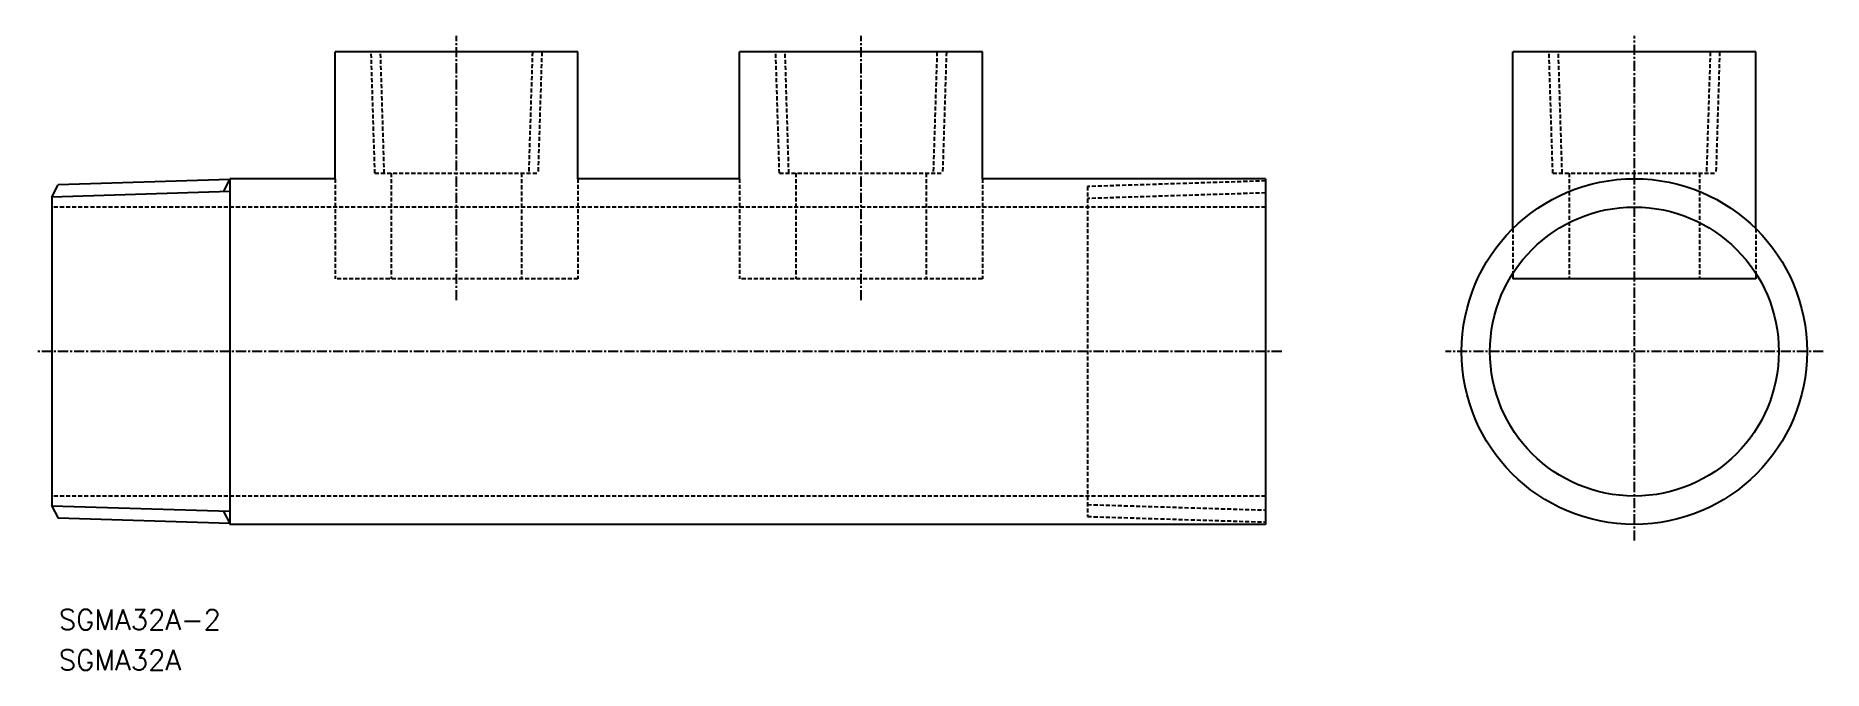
# Model space of a CAD drawing. Extents: x 41 to 262, y 59 to 137.
import ezdxf
from ezdxf.enums import TextEntityAlignment as Align

# ---------------------------------------------------------------- set-up
doc = ezdxf.new("R2010")
doc.units = 0
doc.linetypes.add('CENTER', pattern=[2, 1.25, -0.25, 0.25, -0.25])
doc.linetypes.add('DASHED', pattern=[0.75, 0.5, -0.25])
doc.layers.get('0').update_dxf_attribs({"linetype": 'CONTINUOUS'})
doc.layers.add('CENTER', color=1, linetype='CENTER')
doc.styles.get("Standard").update_dxf_attribs({"font": 'txt.shx', "bigfont": 'extfont.shx'})

msp = doc.modelspace()

# ---------------------------------------------------------------- linework, layer by layer
for p, q in [((108.38, 135.35), (78.38, 135.35)), ((78.38, 119.7), (78.38, 135.35)), ((108.38, 119.7), (108.38, 135.35)), ((128.38, 119.7), (128.38, 135.35)), ((158.38, 135.35), (128.38, 135.35)), ((158.38, 119.7), (158.38, 135.35)), ((253.96, 135.35), (223.96, 135.35)), ((223.96, 113.54), (223.96, 135.35)), ((253.96, 113.54), (253.96, 135.35)), ((65.38, 119.6), (44.17, 118.93)), ((78.38, 119.7), (65.38, 119.7)), ((65.38, 119.7), (65.38, 77)), ((128.38, 119.7), (108.38, 119.7)), ((193.38, 119.7), (158.38, 119.7)), ((193.38, 119.7), (193.38, 77)), ((43.38, 117.43), (44.17, 118.93)), ((43.38, 117.43), (43.38, 79.27)), ((43.38, 79.27), (44.17, 77.77)), ((65.38, 77.11), (44.17, 77.77)), ((193.38, 77), (65.38, 77))]:
    msp.add_line(p, q)
at = {"color": 3, "linetype": 'DASHED'}
for p, q in [((83.3, 120.38), (82.84, 135.35)), ((84.46, 120.38), (84, 135.35)), ((102.77, 135.35), (102.3, 120.38)), ((103.93, 135.35), (103.46, 120.38)), ((133.3, 120.38), (132.84, 135.35)), ((134.46, 120.38), (134, 135.35)), ((152.77, 135.35), (152.3, 120.38)), ((153.93, 135.35), (153.46, 120.38)), ((228.88, 120.38), (228.41, 135.35)), ((230.04, 120.38), (229.57, 135.35)), ((248.34, 135.35), (247.87, 120.38)), ((249.5, 135.35), (249.04, 120.38)), ((78.38, 119.7), (78.38, 107.35)), ((83.3, 120.38), (103.46, 120.38)), ((85.33, 120.38), (85.33, 107.35)), ((101.43, 120.38), (101.43, 107.35)), ((108.38, 119.7), (108.38, 107.35)), ((128.38, 119.7), (128.38, 107.35)), ((133.3, 120.38), (153.46, 120.38)), ((135.33, 120.38), (135.33, 107.35)), ((151.43, 120.38), (151.43, 107.35)), ((158.38, 119.7), (158.38, 107.35)), ((193.38, 119.42), (171.38, 118.73)), ((228.88, 120.38), (249.04, 120.38)), ((230.91, 120.38), (230.91, 107.35)), ((247.01, 120.38), (247.01, 107.35)), ((171.38, 118.73), (171.38, 77.97)), ((193.38, 117.94), (171.38, 117.25)), ((193.38, 116.2), (43.38, 116.2)), ((223.96, 113.54), (223.96, 108.03)), ((253.96, 113.54), (253.96, 108.03)), ((108.38, 107.35), (78.38, 107.35)), ((158.38, 107.35), (128.38, 107.35)), ((193.38, 80.5), (43.38, 80.5)), ((171.38, 79.45), (193.38, 78.77)), ((171.38, 77.97), (193.38, 77.29))]:
    msp.add_line(p, q, dxfattribs=at)
at = {"color": 3}
for p, q in [((64.6, 118.09), (65.38, 119.6)), ((65.38, 118.12), (43.38, 117.43)), ((65.38, 78.58), (43.38, 79.27)), ((64.6, 78.61), (65.38, 77.11))]:
    msp.add_line(p, q, dxfattribs=at)
at = {"color": 7, "linetype": 'CONTINUOUS'}
for p, q in [((223.96, 108.03), (223.96, 107.35)), ((253.96, 107.35), (223.96, 107.35)), ((253.96, 108.03), (253.96, 107.35))]:
    msp.add_line(p, q, dxfattribs=at)
msp.add_circle((238.96, 98.35), 21.35)
msp.add_circle((238.96, 98.35), 17.85, dxfattribs=at)
at = {"layer": 'CENTER', "linetype": 'CENTER'}
for p, q in [((93.38, 104.7), (93.38, 137.35)), ((143.38, 104.7), (143.38, 137.35)), ((238.96, 75), (238.96, 137.35)), ((195.38, 98.35), (41.38, 98.35)), ((262.31, 98.35), (215.61, 98.35))]:
    msp.add_line(p, q, dxfattribs=at)

# ---------------------------------------------------------------- texts
at = {"color": 7, "linetype": 'CONTINUOUS'}
for s, p in [('SGMA32A-2', (44.23, 65.24)), ('SGMA32A', (44.23, 60.24))]:
    msp.add_text(s, height=2.5, dxfattribs=at).set_placement(p, align=Align.MIDDLE_LEFT)

doc.saveas('drawing.dxf')
